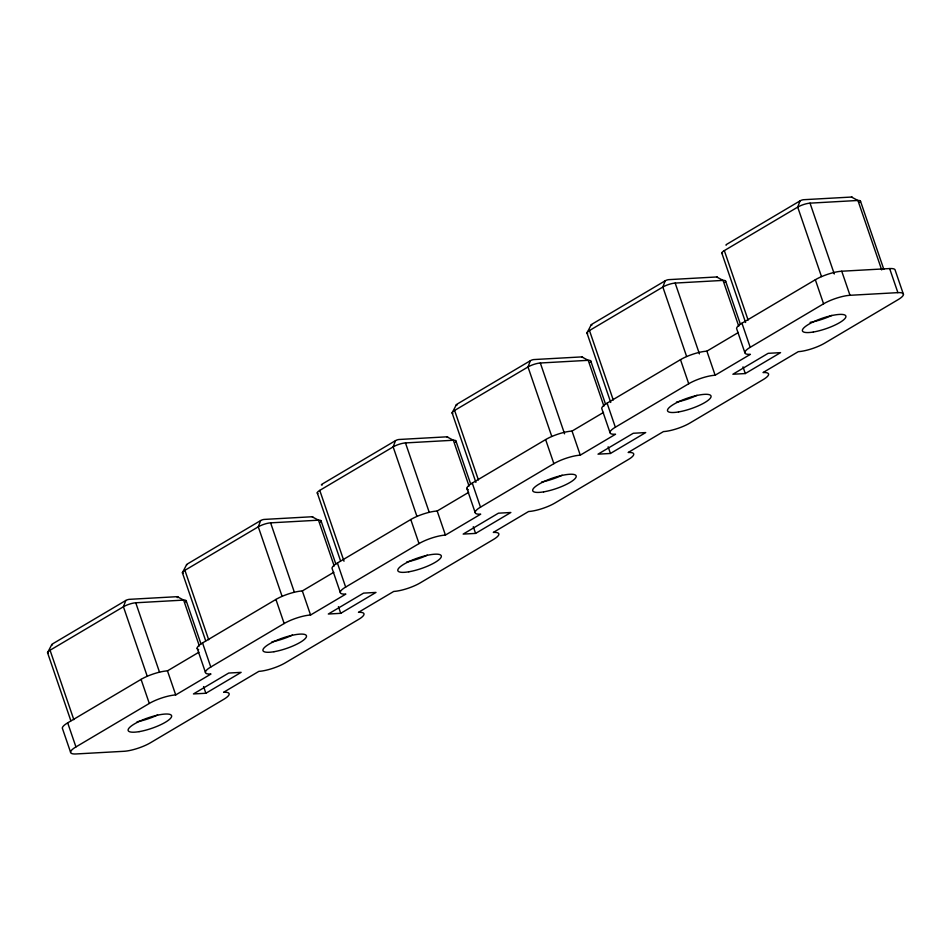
<?xml version="1.0" encoding="UTF-8"?>
<svg xmlns="http://www.w3.org/2000/svg" width="951" height="951" viewBox="0 0 951 951"><rect width="100%" height="100%" fill="white"/><g stroke="black" fill="none" stroke-linecap="round" stroke-linejoin="round"><path stroke-width="1.43" d="M185.611 602.019A9.177 2.223 -18.9 0 0 183.65 600.105L177.219 596.669L129.324 599.344A2.627 0.63 -18.9 0 0 125.805 600.473L123.428 606.75L50.058 650.234A9.177 2.223 -18.9 0 0 48.239 653.373M320.463 522.099A9.177 2.223 -18.9 0 0 318.502 520.185L312.071 516.75L264.176 519.424A2.627 0.63 -18.9 0 0 260.657 520.554L258.28 526.818L184.91 570.315A9.177 2.223 -18.9 0 0 183.091 573.441M455.315 442.167A9.177 2.223 -18.9 0 0 453.354 440.254L446.934 436.818L399.04 439.493A2.627 0.63 -18.9 0 0 395.521 440.622L393.143 446.887L319.762 490.383A9.177 2.223 -18.9 0 0 317.943 493.521M582.523 357.124A2.627 0.63 -18.9 0 0 581.786 356.898L533.891 359.561A2.627 0.63 -18.9 0 0 530.373 360.702L527.995 366.967L454.614 410.452A9.177 2.223 -18.9 0 0 452.807 413.59M717.375 277.205A2.627 0.63 -18.9 0 0 716.638 276.967L668.743 279.642A2.627 0.63 -18.9 0 0 665.225 280.771L662.847 287.036L589.477 330.532A9.177 2.223 -18.9 0 0 587.659 333.67M852.239 197.273A2.627 0.63 -18.9 0 0 851.49 197.047L803.595 199.71A2.627 0.63 -18.9 0 0 800.076 200.851L797.699 207.116L724.329 250.6A9.177 2.223 -18.9 0 0 722.51 253.739M51.711 644.671L47.55 652.695L70.85 720.751M186.562 564.751L182.402 572.775L205.701 640.831M456.278 404.888L452.117 412.912L475.892 482.371M591.13 324.969L586.969 332.993L610.744 402.439M125.805 600.473L52.424 643.97A2.627 0.63 -18.9 0 0 52.46 644.909M260.657 520.554L187.276 564.05A2.627 0.63 -18.9 0 0 186.765 564.942M395.521 440.622L322.139 484.118A2.627 0.63 -18.9 0 0 322.163 485.058M530.373 360.702L456.991 404.187A2.627 0.63 -18.9 0 0 457.015 405.126M665.225 280.771L591.843 324.267A2.627 0.63 -18.9 0 0 591.879 325.206M800.076 200.851L726.695 244.336A2.627 0.63 -18.9 0 0 726.184 245.227M70.564 752.205L62.314 728.133A19.674 4.755 -18.9 0 1 67.687 722.855L141.069 679.371A19.674 4.755 -18.9 0 1 167.471 670.859L198.961 652.196M198.64 649.652A19.674 4.755 -18.9 0 1 202.539 642.935L275.921 599.439A19.686 4.767 -18.9 0 1 302.323 590.94L333.813 572.264M340.268 592.354L332.03 568.282A19.674 4.755 -18.9 0 1 337.403 563.004L410.773 519.519A19.674 4.755 -18.9 0 1 437.187 511.008L468.677 492.345M468.356 489.801A19.674 4.755 -18.9 0 1 472.255 483.072L545.624 439.588A19.674 4.755 -18.9 0 1 572.038 431.076L603.528 412.413M609.983 432.503L601.733 408.431A19.674 4.755 -18.9 0 1 607.107 403.153L680.488 359.656A19.674 4.755 -18.9 0 1 706.89 351.157L738.38 332.493M744.835 352.571L736.585 328.499A19.674 4.755 -18.9 0 1 741.958 323.221L815.34 279.737A19.674 4.755 -18.9 0 1 841.742 271.225L889.637 268.562A19.674 4.755 -18.9 0 1 895.212 270.31L903.45 294.382M889.637 268.562L897.887 292.635A19.674 4.755 -18.9 0 1 898.077 299.66L824.707 343.145A19.674 4.755 -18.9 0 1 798.293 351.656L763.023 372.554A19.674 4.755 -18.9 0 1 763.225 379.58L689.844 423.076A19.674 4.755 -18.9 0 1 663.441 431.588L628.171 452.486A19.674 4.755 -18.9 0 1 628.373 459.511L554.992 502.996A19.674 4.755 -18.9 0 1 528.59 511.507L493.319 532.417A19.674 4.755 -18.9 0 1 493.521 539.431L420.14 582.927A19.674 4.755 -18.9 0 1 393.738 591.439L358.468 612.337A19.686 4.767 -18.9 0 1 358.67 619.363L285.276 662.859A19.674 4.755 -18.9 0 1 258.874 671.358L223.616 692.269A19.674 4.755 -18.9 0 1 223.806 699.294L150.436 742.779A19.674 4.755 -18.9 0 1 124.022 751.29L76.128 753.953A19.674 4.755 -18.9 0 1 75.937 746.927L149.307 703.443A19.674 4.755 -18.9 0 1 175.721 694.931L210.979 674.033A19.674 4.755 -18.9 0 1 210.777 667.008L202.539 642.935M210.777 667.008L284.159 623.523A19.686 4.767 -18.9 0 1 310.573 615.012L345.843 594.102A19.674 4.755 -18.9 0 1 345.641 587.076L337.403 563.004M345.641 587.076L419.022 543.592A19.674 4.755 -18.9 0 1 445.425 535.08L480.695 514.182A19.674 4.755 -18.9 0 1 480.493 507.156L472.255 483.072M480.493 507.156L553.874 463.66A19.674 4.755 -18.9 0 1 580.276 455.16L615.547 434.25A19.674 4.755 -18.9 0 1 615.345 427.225L607.107 403.153M615.345 427.225L688.726 383.74A19.674 4.755 -18.9 0 1 715.128 375.229L750.398 354.331A19.674 4.755 -18.9 0 1 750.208 347.305L741.958 323.221M750.208 347.305L823.578 303.809A19.674 4.755 -18.9 0 1 849.992 295.297L897.887 292.635M205.868 693.255L241.138 672.357L228.715 673.046L193.445 693.945L205.868 693.255L203.573 686.563M340.731 613.324L375.99 592.425L363.579 593.115L328.309 614.025L340.731 613.324L338.437 606.643M475.583 533.404L510.853 512.494L498.431 513.183L463.161 534.093L475.583 533.404L473.289 526.711M610.435 453.472L645.705 432.574L633.283 433.264L598.013 454.162L610.435 453.472L608.141 446.792M745.287 373.553L780.557 352.643L768.146 353.332L732.876 374.242L745.287 373.553L743.004 366.86M821.486 276.563L797.699 207.116A9.177 2.223 -18.9 0 1 810.026 203.145L857.921 200.471A9.177 2.223 -18.9 0 1 859.882 202.385M686.622 356.482L662.847 287.036A9.177 2.223 -18.9 0 1 675.174 283.065L723.069 280.402A9.177 2.223 -18.9 0 1 725.031 282.316M551.77 436.414L527.995 366.967A9.177 2.223 -18.9 0 1 540.323 362.997L588.217 360.322A9.177 2.223 -18.9 0 1 590.179 362.248M416.918 516.345L393.143 446.887A9.177 2.223 -18.9 0 1 405.471 442.916L453.354 440.254L469.057 486.092M282.067 596.265L258.28 526.818A9.177 2.223 -18.9 0 1 270.607 522.848L318.502 520.185L334.193 566.011M147.215 676.197L123.428 606.75A9.177 2.223 -18.9 0 1 135.755 602.779L183.65 600.105L199.341 645.943M851.49 197.047L857.921 200.471L881.696 269.918M716.638 276.967L723.069 280.402L738.761 326.241M581.786 356.898L588.217 360.322L603.909 406.16M860.524 201.291L883.824 269.347M841.742 271.225L849.992 295.297M810.026 203.145L834.277 273.983M815.34 279.737L823.578 303.809M724.329 250.6L748.104 320.047M721.821 253.061L745.596 322.508M725.661 281.211L740.413 324.279M706.89 351.157L715.128 375.229M675.174 283.065L699.425 353.903M680.488 359.656L688.726 383.74M589.477 330.532L613.252 399.979M590.809 361.142L605.549 404.199M572.038 431.076L580.276 455.16M540.323 362.997L564.573 433.834M545.624 439.588L553.874 463.66M454.614 410.452L478.401 479.91M455.957 441.074L470.697 484.13M466.882 488.35L475.12 512.423M437.187 511.008L445.425 535.08M405.471 442.916L429.246 512.375M410.773 519.519L419.022 543.592M319.762 490.383L344.012 561.221M317.254 492.844L340.565 560.9M321.093 520.993L335.846 564.05M302.323 590.928L310.573 615.012M270.607 522.848L294.382 592.295M275.921 599.439L284.159 623.523M184.91 570.315L208.685 639.761M186.253 600.925L200.994 643.982M197.166 648.213L205.416 672.286M167.471 670.859L175.721 694.931M135.755 602.779L159.53 672.226M141.069 679.371L149.307 703.443M50.058 650.234L73.833 719.681M67.687 722.855L75.937 746.927M446.934 436.818A2.627 0.63 -18.9 0 1 447.493 437.365M427.32 555.134A22.943 5.551 -18.9 0 1 406.79 561.934M697.024 395.283A22.943 5.551 -18.9 0 1 676.494 402.083M562.172 475.215A22.943 5.551 -18.9 0 1 541.642 482.002M831.875 315.363A22.943 5.551 -18.9 0 1 810.097 322.377M177.219 596.669A2.627 0.63 -18.9 0 1 177.243 597.608M157.604 714.986A22.943 5.551 -18.9 0 1 137.087 721.785M312.071 516.75A2.627 0.63 -18.9 0 1 312.629 517.296M292.456 635.066A22.943 5.551 -18.9 0 1 271.927 641.854M408.835 571.789A22.943 5.551 -18.9 0 0 441.359 556.24A22.943 5.551 -18.9 0 0 408.55 561.744A22.943 5.551 -18.9 0 0 408.835 571.789M678.538 411.938A22.943 5.551 -18.9 0 0 711.075 396.389A22.943 5.551 -18.9 0 0 678.253 401.893A22.943 5.551 -18.9 0 0 678.538 411.938M543.687 491.857A22.943 5.551 -18.9 0 0 576.223 476.308A22.943 5.551 -18.9 0 0 543.401 481.824A22.943 5.551 -18.9 0 0 543.687 491.857M813.39 332.006A22.943 5.551 -18.9 0 0 845.926 316.457A22.943 5.551 -18.9 0 0 813.105 321.973A22.943 5.551 -18.9 0 0 813.39 332.006M139.119 731.64A22.943 5.551 -18.9 0 0 171.655 716.091A22.943 5.551 -18.9 0 0 138.834 721.607A22.943 5.551 -18.9 0 0 139.119 731.64M273.971 651.72A22.943 5.551 -18.9 0 0 306.507 636.171A22.943 5.551 -18.9 0 0 273.686 641.675A22.943 5.551 -18.9 0 0 273.971 651.72"/></g></svg>
